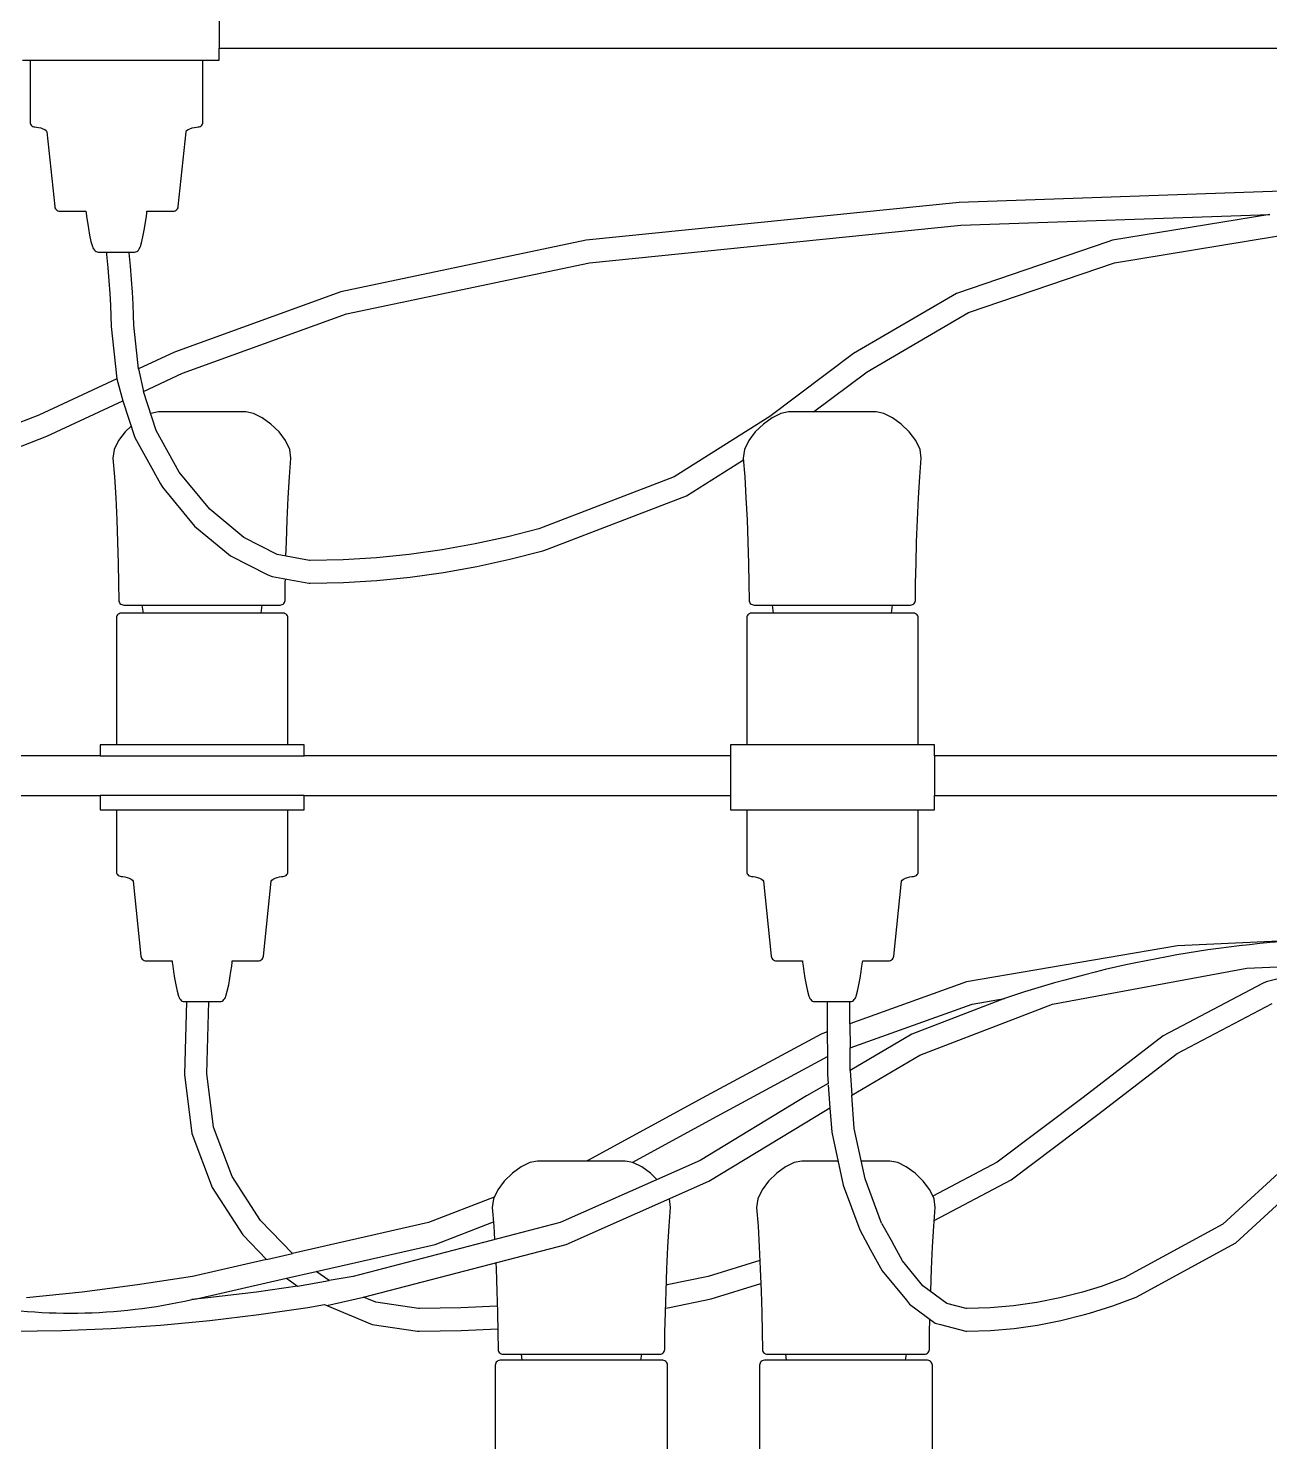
# Model space of a CAD drawing. Header units: millimetres. Extents: x 112 to 8820, y -2365 to 5002.
# Drawn here: x 3118.3 to 3309.4, y -900.7 to -683.1 of the extents above; entities that cross this region are included whole.
import ezdxf

# ---------------------------------------------------------------- set-up
doc = ezdxf.new("R2010")
doc.units = ezdxf.units.MM

# ---------------------------------------------------------------- blocks, each defined once
blk = doc.blocks.new('2097-50_EL_lateral')
for p, q in [((-26.946, -105.376), (-26.946, -105.985)), ((-29.975, -106.172), (-29.809, -106.172)), ((-29.86, -106.172), (-29.86, -107.125)), ((-29.809, -106.172), (-29.589, -106.172)), ((-29.589, -106.172), (-29.321, -106.172)), ((-29.321, -106.172), (-29.02, -106.172)), ((-29.02, -106.172), (-28.697, -106.172)), ((-28.697, -106.172), (-28.367, -106.172)), ((-28.367, -106.172), (-28.044, -106.172)), ((-28.044, -106.172), (-27.742, -106.172)), ((-27.742, -106.172), (-27.475, -106.172)), ((-27.475, -106.172), (-27.254, -106.172)), ((-27.254, -106.172), (-27.089, -106.172)), ((-27.198, -107.125), (-27.198, -106.172)), ((-27.089, -106.172), (-26.987, -106.172)), ((-26.987, -106.172), (-26.953, -106.172)), ((-26.953, -106.172), (-26.946, -106.172)), ((-26.946, -106.172), (-26.946, -105.985)), ((-26.946, -105.985), (-1.667, -105.985)), ((-29.86, -107.125), (-29.858, -107.142)), ((-29.858, -107.142), (-29.852, -107.157)), ((-29.852, -107.157), (-29.843, -107.171)), ((-29.843, -107.171), (-29.832, -107.182)), ((-29.832, -107.182), (-29.818, -107.191)), ((-29.818, -107.191), (-29.803, -107.197)), ((-29.803, -107.197), (-29.786, -107.199)), ((-29.786, -107.199), (-29.761, -107.201)), ((-29.761, -107.201), (-29.73, -107.206)), ((-29.73, -107.206), (-29.695, -107.214)), ((-29.695, -107.214), (-29.661, -107.226)), ((-29.661, -107.226), (-29.63, -107.239)), ((-29.63, -107.239), (-29.609, -107.255)), ((-29.609, -107.255), (-29.599, -107.272)), ((-29.599, -107.272), (-29.48, -108.425)), ((-27.578, -108.425), (-27.458, -107.272)), ((-27.458, -107.272), (-27.449, -107.255)), ((-27.449, -107.255), (-27.427, -107.239)), ((-27.427, -107.239), (-27.397, -107.226)), ((-27.397, -107.226), (-27.362, -107.214)), ((-27.362, -107.214), (-27.327, -107.206)), ((-27.327, -107.206), (-27.296, -107.201)), ((-27.296, -107.201), (-27.272, -107.199)), ((-27.272, -107.199), (-27.255, -107.197)), ((-27.255, -107.197), (-27.239, -107.191)), ((-27.239, -107.191), (-27.225, -107.182)), ((-27.225, -107.182), (-27.214, -107.171)), ((-27.214, -107.171), (-27.205, -107.157)), ((-27.205, -107.157), (-27.2, -107.142)), ((-27.2, -107.142), (-27.198, -107.125)), ((-7.085, -108.067), (-15.552, -108.36)), ((-15.552, -108.36), (-21.295, -108.943)), ((-29.48, -108.425), (-29.476, -108.442)), ((-29.476, -108.442), (-29.469, -108.458)), ((-29.469, -108.458), (-29.459, -108.471)), ((-29.459, -108.471), (-29.446, -108.482)), ((-29.446, -108.482), (-29.432, -108.491)), ((-29.432, -108.491), (-29.416, -108.496)), ((-29.416, -108.496), (-29.398, -108.498)), ((-29.398, -108.498), (-29.379, -108.498)), ((-29.379, -108.498), (-29.323, -108.498)), ((-29.323, -108.498), (-29.233, -108.498)), ((-29.233, -108.498), (-29.111, -108.498)), ((-29.111, -108.498), (-28.999, -108.498)), ((-28.999, -108.498), (-28.996, -108.52)), ((-28.996, -108.52), (-28.988, -108.579)), ((-28.988, -108.579), (-28.976, -108.664)), ((-28.081, -108.664), (-28.069, -108.579)), ((-28.069, -108.579), (-28.061, -108.52)), ((-28.061, -108.52), (-28.059, -108.498)), ((-28.059, -108.498), (-27.952, -108.498)), ((-27.952, -108.498), (-27.831, -108.498)), ((-27.831, -108.498), (-27.741, -108.498)), ((-27.741, -108.498), (-27.685, -108.498)), ((-27.685, -108.498), (-27.666, -108.498)), ((-27.666, -108.498), (-27.659, -108.498)), ((-27.659, -108.498), (-27.642, -108.496)), ((-27.642, -108.496), (-27.625, -108.491)), ((-27.625, -108.491), (-27.611, -108.482)), ((-27.611, -108.482), (-27.598, -108.471)), ((-27.598, -108.471), (-27.588, -108.458)), ((-27.588, -108.458), (-27.581, -108.442)), ((-27.581, -108.442), (-27.578, -108.425)), ((-15.53, -108.709), (-10.772, -108.545)), ((-10.772, -108.545), (-13.195, -108.943)), ((-28.976, -108.664), (-28.96, -108.764)), ((-28.96, -108.764), (-28.942, -108.867)), ((-28.116, -108.867), (-28.097, -108.764)), ((-28.097, -108.764), (-28.081, -108.664)), ((-21.246, -109.29), (-15.53, -108.709)), ((-13.163, -109.29), (-9.632, -108.709)), ((-28.942, -108.867), (-28.921, -108.963)), ((-28.921, -108.963), (-28.899, -109.041)), ((-28.159, -109.041), (-28.136, -108.963)), ((-28.136, -108.963), (-28.116, -108.867)), ((-21.295, -108.943), (-25.072, -109.739)), ((-13.264, -108.967), (-15.596, -109.762)), ((-13.195, -108.943), (-13.264, -108.967)), ((-13.195, -108.943), (-13.195, -108.943)), ((-28.899, -109.041), (-28.891, -109.06)), ((-28.891, -109.06), (-28.881, -109.078)), ((-28.881, -109.078), (-28.869, -109.094)), ((-28.869, -109.094), (-28.856, -109.107)), ((-28.856, -109.107), (-28.841, -109.117)), ((-28.841, -109.117), (-28.825, -109.124)), ((-28.825, -109.124), (-28.808, -109.126)), ((-28.808, -109.126), (-28.802, -109.126)), ((-28.802, -109.126), (-28.784, -109.126)), ((-28.784, -109.126), (-28.756, -109.126)), ((-28.756, -109.126), (-28.717, -109.126)), ((-28.717, -109.126), (-28.67, -109.126)), ((-28.684, -109.126), (-28.681, -109.163)), ((-28.681, -109.163), (-28.663, -109.369)), ((-28.67, -109.126), (-28.617, -109.126)), ((-28.617, -109.126), (-28.561, -109.126)), ((-28.561, -109.126), (-28.503, -109.126)), ((-28.503, -109.126), (-28.447, -109.126)), ((-28.447, -109.126), (-28.398, -109.126)), ((-28.398, -109.126), (-28.308, -109.126)), ((-28.333, -109.137), (-28.334, -109.126)), ((-28.315, -109.344), (-28.333, -109.137)), ((-28.308, -109.126), (-28.279, -109.126)), ((-28.279, -109.126), (-28.262, -109.126)), ((-28.262, -109.126), (-28.256, -109.126)), ((-28.256, -109.126), (-28.255, -109.126)), ((-28.255, -109.126), (-28.249, -109.126)), ((-28.249, -109.126), (-28.232, -109.124)), ((-28.232, -109.124), (-28.216, -109.117)), ((-28.216, -109.117), (-28.201, -109.107)), ((-28.201, -109.107), (-28.188, -109.094)), ((-28.188, -109.094), (-28.177, -109.078)), ((-28.177, -109.078), (-28.167, -109.06)), ((-28.167, -109.06), (-28.159, -109.041)), ((-28.663, -109.369), (-28.646, -109.57)), ((-28.299, -109.547), (-28.315, -109.344)), ((-24.985, -110.078), (-21.246, -109.29)), ((-15.408, -110.055), (-13.163, -109.29)), ((-28.646, -109.57), (-28.632, -109.762)), ((-28.284, -109.742), (-28.299, -109.547)), ((-28.632, -109.762), (-28.621, -109.944)), ((-28.273, -109.928), (-28.284, -109.742)), ((-25.072, -109.739), (-27.634, -110.665)), ((-15.596, -109.762), (-17.178, -110.687)), ((-28.621, -109.944), (-28.614, -110.111)), ((-28.614, -110.111), (-28.611, -110.272)), ((-28.266, -110.102), (-28.273, -109.928)), ((-28.263, -110.253), (-28.266, -110.102)), ((-27.513, -110.992), (-24.985, -110.078)), ((-16.972, -110.97), (-15.408, -110.055)), ((-28.611, -110.272), (-28.523, -111.077)), ((-28.19, -110.923), (-28.263, -110.253)), ((-27.634, -110.665), (-28.19, -110.923)), ((-17.178, -110.687), (-18.471, -111.655)), ((-28.19, -110.923), (-28.115, -111.27)), ((-17.794, -111.586), (-16.972, -110.97)), ((-28.523, -111.077), (-29.726, -111.634)), ((-28.523, -111.077), (-28.43, -111.416)), ((-28.115, -111.27), (-27.513, -110.992)), ((-29.601, -111.958), (-28.43, -111.416)), ((-28.43, -111.416), (-28.247, -111.978)), ((-27.918, -111.874), (-28.115, -111.27)), ((-29.726, -111.634), (-32.105, -112.562)), ((-28.002, -111.61), (-28.004, -111.611)), ((-27.884, -111.586), (-28.002, -111.61)), ((-27.863, -111.586), (-27.884, -111.586)), ((-27.8, -111.586), (-27.863, -111.586)), ((-27.701, -111.586), (-27.8, -111.586)), ((-27.57, -111.586), (-27.701, -111.586)), ((-27.416, -111.586), (-27.57, -111.586)), ((-27.25, -111.586), (-27.416, -111.586)), ((-27.08, -111.586), (-27.25, -111.586)), ((-26.919, -111.586), (-27.08, -111.586)), ((-26.776, -111.586), (-26.919, -111.586)), ((-26.66, -111.586), (-26.776, -111.586)), ((-26.578, -111.586), (-26.66, -111.586)), ((-26.536, -111.586), (-26.578, -111.586)), ((-26.418, -111.61), (-26.536, -111.586)), ((-26.286, -111.676), (-26.418, -111.61)), ((-18.297, -111.61), (-18.431, -111.676)), ((-18.179, -111.586), (-18.297, -111.61)), ((-18.157, -111.586), (-18.179, -111.586)), ((-18.095, -111.586), (-18.157, -111.586)), ((-17.995, -111.586), (-18.095, -111.586)), ((-17.865, -111.586), (-17.995, -111.586)), ((-17.711, -111.586), (-17.865, -111.586)), ((-17.545, -111.586), (-17.711, -111.586)), ((-17.375, -111.586), (-17.545, -111.586)), ((-17.214, -111.586), (-17.375, -111.586)), ((-17.071, -111.586), (-17.214, -111.586)), ((-16.955, -111.586), (-17.071, -111.586)), ((-16.873, -111.586), (-16.955, -111.586)), ((-16.831, -111.586), (-16.873, -111.586)), ((-16.713, -111.61), (-16.831, -111.586)), ((-16.581, -111.676), (-16.713, -111.61)), ((-28.304, -111.804), (-28.397, -111.894)), ((-26.151, -111.774), (-26.286, -111.676)), ((-26.026, -111.894), (-26.151, -111.774)), ((-18.471, -111.655), (-19.942, -112.585)), ((-18.567, -111.774), (-18.692, -111.894)), ((-18.431, -111.676), (-18.567, -111.774)), ((-16.446, -111.774), (-16.581, -111.676)), ((-16.321, -111.894), (-16.446, -111.774)), ((-32.01, -112.899), (-29.601, -111.958)), ((-28.5, -112.029), (-28.566, -112.167)), ((-28.397, -111.894), (-28.5, -112.029)), ((-28.247, -111.978), (-27.849, -112.695)), ((-27.563, -112.515), (-27.918, -111.874)), ((-25.925, -112.029), (-26.026, -111.894)), ((-25.86, -112.167), (-25.925, -112.029)), ((-18.794, -112.029), (-18.86, -112.167)), ((-18.692, -111.894), (-18.794, -112.029)), ((-16.22, -112.029), (-16.321, -111.894)), ((-16.154, -112.167), (-16.22, -112.029)), ((-28.566, -112.167), (-28.583, -112.3)), ((-25.842, -112.3), (-25.86, -112.167)), ((-18.86, -112.167), (-18.878, -112.3)), ((-16.137, -112.3), (-16.154, -112.167)), ((-28.583, -112.3), (-28.56, -112.588)), ((-25.865, -112.588), (-25.842, -112.3)), ((-19.75, -112.876), (-18.876, -112.324)), ((-18.878, -112.3), (-18.855, -112.588)), ((-16.16, -112.588), (-16.137, -112.3)), ((-28.56, -112.588), (-28.541, -112.909)), ((-27.849, -112.695), (-27.822, -112.744)), ((-27.093, -113.085), (-27.563, -112.515)), ((-25.884, -112.909), (-25.865, -112.588)), ((-19.942, -112.585), (-22.026, -113.385)), ((-18.855, -112.588), (-18.836, -112.909)), ((-16.179, -112.909), (-16.16, -112.588)), ((-28.541, -112.909), (-28.525, -113.248)), ((-27.822, -112.744), (-27.327, -113.346)), ((-25.9, -113.248), (-25.884, -112.909)), ((-21.894, -113.7), (-19.75, -112.876)), ((-18.836, -112.909), (-18.82, -113.248)), ((-16.195, -113.248), (-16.179, -112.909)), ((-26.567, -113.521), (-27.093, -113.085)), ((-28.525, -113.248), (-28.512, -113.589)), ((-27.327, -113.346), (-26.773, -113.804)), ((-25.913, -113.589), (-25.9, -113.248)), ((-18.82, -113.248), (-18.807, -113.589)), ((-16.208, -113.589), (-16.195, -113.248)), ((-28.512, -113.589), (-28.502, -113.919)), ((-26.053, -113.782), (-26.567, -113.521)), ((-25.919, -113.806), (-25.913, -113.589)), ((-22.502, -113.509), (-23.006, -113.62)), ((-22.026, -113.385), (-22.502, -113.509)), ((-18.807, -113.589), (-18.797, -113.919)), ((-16.217, -113.919), (-16.208, -113.589)), ((-26.773, -113.804), (-26.198, -114.097)), ((-25.558, -113.873), (-26.053, -113.782)), ((-24.02, -113.782), (-24.527, -113.832)), ((-23.512, -113.711), (-24.02, -113.782)), ((-23.006, -113.62), (-23.512, -113.711)), ((-22.473, -113.856), (-21.963, -113.723)), ((-21.963, -113.723), (-21.894, -113.7)), ((-28.502, -113.919), (-28.496, -114.224)), ((-25.546, -113.873), (-25.558, -113.873)), ((-25.036, -113.863), (-25.546, -113.873)), ((-24.527, -113.832), (-25.036, -113.863)), ((-23.493, -114.06), (-22.982, -113.968)), ((-22.982, -113.968), (-22.473, -113.856)), ((-18.797, -113.919), (-18.791, -114.224)), ((-16.224, -114.224), (-16.217, -113.919)), ((-28.496, -114.224), (-28.492, -114.488)), ((-26.198, -114.097), (-26.13, -114.12)), ((-26.13, -114.12), (-25.569, -114.223)), ((-25.932, -114.488), (-25.929, -114.224)), ((-25.929, -114.224), (-25.927, -114.157)), ((-25.569, -114.223), (-25.569, -114.223)), ((-25.569, -114.223), (-25.545, -114.223)), ((-25.545, -114.223), (-25.031, -114.213)), ((-25.031, -114.213), (-24.518, -114.182)), ((-24.518, -114.182), (-24.005, -114.131)), ((-24.005, -114.131), (-23.493, -114.06)), ((-18.791, -114.224), (-18.787, -114.488)), ((-16.227, -114.488), (-16.224, -114.224)), ((-28.492, -114.488), (-28.49, -114.505)), ((-28.49, -114.505), (-28.484, -114.52)), ((-28.484, -114.52), (-28.475, -114.534)), ((-28.475, -114.534), (-28.463, -114.545)), ((-28.463, -114.545), (-28.448, -114.554)), ((-28.448, -114.554), (-28.432, -114.559)), ((-28.432, -114.559), (-28.415, -114.56)), ((-28.415, -114.56), (-28.377, -114.56)), ((-28.377, -114.56), (-28.265, -114.56)), ((-28.265, -114.56), (-28.137, -114.56)), ((-28.137, -114.56), (-28.12, -114.685)), ((-28.137, -114.56), (-26.285, -114.56)), ((-26.302, -114.685), (-26.285, -114.56)), ((-26.285, -114.56), (-26.231, -114.56)), ((-26.231, -114.56), (-26.085, -114.56)), ((-26.085, -114.56), (-26.01, -114.56)), ((-26.01, -114.56), (-25.992, -114.559)), ((-25.992, -114.559), (-25.976, -114.554)), ((-25.976, -114.554), (-25.962, -114.545)), ((-25.962, -114.545), (-25.95, -114.534)), ((-25.95, -114.534), (-25.94, -114.52)), ((-25.94, -114.52), (-25.934, -114.505)), ((-25.934, -114.505), (-25.932, -114.488)), ((-18.787, -114.488), (-18.785, -114.505)), ((-18.785, -114.505), (-18.779, -114.52)), ((-18.779, -114.52), (-18.77, -114.534)), ((-18.77, -114.534), (-18.758, -114.545)), ((-18.758, -114.545), (-18.743, -114.554)), ((-18.743, -114.554), (-18.727, -114.559)), ((-18.727, -114.559), (-18.709, -114.56)), ((-18.709, -114.56), (-18.671, -114.56)), ((-18.671, -114.56), (-18.56, -114.56)), ((-18.56, -114.56), (-18.432, -114.56)), ((-18.432, -114.56), (-18.415, -114.685)), ((-18.432, -114.56), (-16.579, -114.56)), ((-16.596, -114.685), (-16.579, -114.56)), ((-16.579, -114.56), (-16.525, -114.56)), ((-16.525, -114.56), (-16.38, -114.56)), ((-16.38, -114.56), (-16.304, -114.56)), ((-16.304, -114.56), (-16.287, -114.559)), ((-16.287, -114.559), (-16.271, -114.554)), ((-16.271, -114.554), (-16.256, -114.545)), ((-16.256, -114.545), (-16.244, -114.534)), ((-16.244, -114.534), (-16.235, -114.52)), ((-16.235, -114.52), (-16.229, -114.505)), ((-16.229, -114.505), (-16.227, -114.488)), ((-28.527, -114.742), (-28.529, -114.759)), ((-28.529, -114.759), (-28.529, -116.712)), ((-28.522, -114.727), (-28.527, -114.742)), ((-28.513, -114.713), (-28.522, -114.727)), ((-28.502, -114.701), (-28.513, -114.713)), ((-28.488, -114.693), (-28.502, -114.701)), ((-28.473, -114.687), (-28.488, -114.693)), ((-28.456, -114.685), (-28.473, -114.687)), ((-28.401, -114.685), (-28.456, -114.685)), ((-28.295, -114.685), (-28.401, -114.685)), ((-28.141, -114.685), (-28.295, -114.685)), ((-27.946, -114.685), (-28.141, -114.685)), ((-27.719, -114.685), (-27.946, -114.685)), ((-27.47, -114.685), (-27.719, -114.685)), ((-27.209, -114.685), (-27.47, -114.685)), ((-26.948, -114.685), (-27.209, -114.685)), ((-26.699, -114.685), (-26.948, -114.685)), ((-26.472, -114.685), (-26.699, -114.685)), ((-26.277, -114.685), (-26.472, -114.685)), ((-26.123, -114.685), (-26.277, -114.685)), ((-26.017, -114.685), (-26.123, -114.685)), ((-25.962, -114.685), (-26.017, -114.685)), ((-25.945, -114.687), (-25.962, -114.685)), ((-25.93, -114.693), (-25.945, -114.687)), ((-25.916, -114.701), (-25.93, -114.693)), ((-25.905, -114.713), (-25.916, -114.701)), ((-25.896, -114.727), (-25.905, -114.713)), ((-25.89, -114.742), (-25.896, -114.727)), ((-25.889, -114.759), (-25.89, -114.742)), ((-25.889, -116.712), (-25.889, -114.759)), ((-18.822, -114.742), (-18.824, -114.759)), ((-18.824, -114.759), (-18.824, -116.712)), ((-18.817, -114.727), (-18.822, -114.742)), ((-18.808, -114.713), (-18.817, -114.727)), ((-18.797, -114.701), (-18.808, -114.713)), ((-18.783, -114.693), (-18.797, -114.701)), ((-18.767, -114.687), (-18.783, -114.693)), ((-18.75, -114.685), (-18.767, -114.687)), ((-18.696, -114.685), (-18.75, -114.685)), ((-18.646, -114.685), (-18.696, -114.685)), ((-18.596, -114.685), (-18.646, -114.685)), ((-18.498, -114.685), (-18.596, -114.685)), ((-18.357, -114.685), (-18.498, -114.685)), ((-18.179, -114.685), (-18.357, -114.685)), ((-17.971, -114.685), (-18.179, -114.685)), ((-17.742, -114.685), (-17.971, -114.685)), ((-17.504, -114.685), (-17.742, -114.685)), ((-17.265, -114.685), (-17.504, -114.685)), ((-17.037, -114.685), (-17.265, -114.685)), ((-16.829, -114.685), (-17.037, -114.685)), ((-16.65, -114.685), (-16.829, -114.685)), ((-16.509, -114.685), (-16.65, -114.685)), ((-16.411, -114.685), (-16.509, -114.685)), ((-16.361, -114.685), (-16.411, -114.685)), ((-16.311, -114.685), (-16.361, -114.685)), ((-16.257, -114.685), (-16.311, -114.685)), ((-16.24, -114.687), (-16.257, -114.685)), ((-16.225, -114.693), (-16.24, -114.687)), ((-16.211, -114.701), (-16.225, -114.693)), ((-16.199, -114.713), (-16.211, -114.701)), ((-16.191, -114.727), (-16.199, -114.713)), ((-16.185, -114.742), (-16.191, -114.727)), ((-16.183, -114.759), (-16.185, -114.742)), ((-16.183, -116.712), (-16.183, -114.759)), ((-28.711, -116.712), (-28.779, -116.712)), ((-28.779, -116.712), (-28.779, -116.882)), ((-28.576, -116.712), (-28.711, -116.712)), ((-28.382, -116.712), (-28.576, -116.712)), ((-28.137, -116.712), (-28.382, -116.712)), ((-27.851, -116.712), (-28.137, -116.712)), ((-27.537, -116.712), (-27.851, -116.712)), ((-27.209, -116.712), (-27.537, -116.712)), ((-26.881, -116.712), (-27.209, -116.712)), ((-26.567, -116.712), (-26.881, -116.712)), ((-26.281, -116.712), (-26.567, -116.712)), ((-26.035, -116.712), (-26.281, -116.712)), ((-25.841, -116.712), (-26.035, -116.712)), ((-25.707, -116.712), (-25.841, -116.712)), ((-25.639, -116.712), (-25.707, -116.712)), ((-25.639, -116.882), (-25.639, -116.712)), ((-19.005, -116.712), (-19.074, -116.712)), ((-19.074, -116.712), (-19.074, -116.882)), ((-18.871, -116.712), (-19.005, -116.712)), ((-18.677, -116.712), (-18.871, -116.712)), ((-18.432, -116.712), (-18.677, -116.712)), ((-18.146, -116.712), (-18.432, -116.712)), ((-17.832, -116.712), (-18.146, -116.712)), ((-17.504, -116.712), (-17.832, -116.712)), ((-17.175, -116.712), (-17.504, -116.712)), ((-16.861, -116.712), (-17.175, -116.712)), ((-16.576, -116.712), (-16.861, -116.712)), ((-16.33, -116.712), (-16.576, -116.712)), ((-16.136, -116.712), (-16.33, -116.712)), ((-16.002, -116.712), (-16.136, -116.712)), ((-15.933, -116.712), (-16.002, -116.712)), ((-15.933, -116.882), (-15.933, -116.712)), ((-28.779, -116.882), (-32.698, -116.882)), ((-28.779, -116.882), (-25.639, -116.882)), ((-19.074, -116.882), (-25.639, -116.882)), ((-19.074, -116.882), (-19.074, -117.491)), ((-7.673, -116.882), (-15.933, -116.882)), ((-15.933, -116.882), (-15.933, -117.491)), ((-32.698, -117.491), (-28.779, -117.491)), ((-28.779, -117.491), (-28.779, -117.712)), ((-25.639, -117.491), (-28.779, -117.491)), ((-25.639, -117.712), (-25.639, -117.491)), ((-25.639, -117.491), (-19.074, -117.491)), ((-19.074, -117.491), (-19.074, -117.712)), ((-15.933, -117.712), (-15.933, -117.491)), ((-15.933, -117.491), (-7.673, -117.491)), ((-28.779, -117.712), (-28.711, -117.712)), ((-28.711, -117.712), (-28.472, -117.712)), ((-28.529, -117.712), (-28.529, -118.664)), ((-28.472, -117.712), (-28.359, -117.712)), ((-28.359, -117.712), (-28.137, -117.712)), ((-28.137, -117.712), (-27.851, -117.712)), ((-27.851, -117.712), (-27.537, -117.712)), ((-27.537, -117.712), (-27.209, -117.712)), ((-27.209, -117.712), (-26.881, -117.712)), ((-26.881, -117.712), (-26.567, -117.712)), ((-26.567, -117.712), (-26.281, -117.712)), ((-26.281, -117.712), (-26.035, -117.712)), ((-26.035, -117.712), (-25.841, -117.712)), ((-25.889, -118.664), (-25.889, -117.712)), ((-25.841, -117.712), (-25.707, -117.712)), ((-25.707, -117.712), (-25.639, -117.712)), ((-19.074, -117.712), (-19.005, -117.712)), ((-19.005, -117.712), (-18.871, -117.712)), ((-18.871, -117.712), (-18.677, -117.712)), ((-18.824, -117.712), (-18.824, -118.664)), ((-18.677, -117.712), (-18.432, -117.712)), ((-18.432, -117.712), (-18.146, -117.712)), ((-18.146, -117.712), (-17.832, -117.712)), ((-17.832, -117.712), (-17.504, -117.712)), ((-17.504, -117.712), (-17.175, -117.712)), ((-17.175, -117.712), (-16.861, -117.712)), ((-16.861, -117.712), (-16.576, -117.712)), ((-16.576, -117.712), (-16.354, -117.712)), ((-16.354, -117.712), (-16.136, -117.712)), ((-16.183, -118.664), (-16.183, -117.712)), ((-16.136, -117.712), (-16.002, -117.712)), ((-16.002, -117.712), (-15.933, -117.712)), ((-28.529, -118.664), (-28.527, -118.681)), ((-28.527, -118.681), (-28.522, -118.697)), ((-28.522, -118.697), (-28.513, -118.711)), ((-28.513, -118.711), (-28.502, -118.722)), ((-28.502, -118.722), (-28.488, -118.731)), ((-28.488, -118.731), (-28.473, -118.736)), ((-28.473, -118.736), (-28.456, -118.738)), ((-28.456, -118.738), (-28.431, -118.74)), ((-28.431, -118.74), (-28.4, -118.746)), ((-28.4, -118.746), (-28.366, -118.754)), ((-28.366, -118.754), (-28.331, -118.765)), ((-28.331, -118.765), (-28.301, -118.779)), ((-28.301, -118.779), (-28.28, -118.795)), ((-28.28, -118.795), (-28.27, -118.812)), ((-28.27, -118.812), (-28.152, -119.964)), ((-26.266, -119.964), (-26.148, -118.812)), ((-26.148, -118.812), (-26.138, -118.795)), ((-26.138, -118.795), (-26.117, -118.779)), ((-26.117, -118.779), (-26.087, -118.765)), ((-26.087, -118.765), (-26.052, -118.754)), ((-26.052, -118.754), (-26.018, -118.746)), ((-26.018, -118.746), (-25.987, -118.74)), ((-25.987, -118.74), (-25.962, -118.738)), ((-25.962, -118.738), (-25.945, -118.736)), ((-25.945, -118.736), (-25.93, -118.731)), ((-25.93, -118.731), (-25.916, -118.722)), ((-25.916, -118.722), (-25.905, -118.711)), ((-25.905, -118.711), (-25.896, -118.697)), ((-25.896, -118.697), (-25.89, -118.681)), ((-25.89, -118.681), (-25.889, -118.664)), ((-18.824, -118.664), (-18.822, -118.681)), ((-18.822, -118.681), (-18.817, -118.697)), ((-18.817, -118.697), (-18.808, -118.711)), ((-18.808, -118.711), (-18.797, -118.722)), ((-18.797, -118.722), (-18.783, -118.731)), ((-18.783, -118.731), (-18.767, -118.736)), ((-18.767, -118.736), (-18.75, -118.738)), ((-18.75, -118.738), (-18.726, -118.74)), ((-18.726, -118.74), (-18.695, -118.746)), ((-18.695, -118.746), (-18.66, -118.754)), ((-18.66, -118.754), (-18.626, -118.765)), ((-18.626, -118.765), (-18.596, -118.779)), ((-18.596, -118.779), (-18.574, -118.795)), ((-18.574, -118.795), (-18.565, -118.812)), ((-18.565, -118.812), (-18.446, -119.964)), ((-16.561, -119.964), (-16.442, -118.812)), ((-16.442, -118.812), (-16.433, -118.795)), ((-16.433, -118.795), (-16.411, -118.779)), ((-16.411, -118.779), (-16.381, -118.765)), ((-16.381, -118.765), (-16.347, -118.754)), ((-16.347, -118.754), (-16.312, -118.746)), ((-16.312, -118.746), (-16.282, -118.74)), ((-16.282, -118.74), (-16.257, -118.738)), ((-16.257, -118.738), (-16.24, -118.736)), ((-16.24, -118.736), (-16.225, -118.731)), ((-16.225, -118.731), (-16.211, -118.722)), ((-16.211, -118.722), (-16.199, -118.711)), ((-16.199, -118.711), (-16.191, -118.697)), ((-16.191, -118.697), (-16.185, -118.681)), ((-16.185, -118.681), (-16.183, -118.664)), ((-7.399, -119.585), (-12.193, -119.805)), ((-12.193, -119.805), (-15.441, -120.363)), ((-28.152, -119.964), (-28.148, -119.982)), ((-28.148, -119.982), (-28.141, -119.997)), ((-28.141, -119.997), (-28.131, -120.011)), ((-28.131, -120.011), (-28.118, -120.022)), ((-28.118, -120.022), (-28.104, -120.031)), ((-28.104, -120.031), (-28.088, -120.036)), ((-28.088, -120.036), (-28.07, -120.038)), ((-28.07, -120.038), (-28.033, -120.038)), ((-28.033, -120.038), (-27.959, -120.038)), ((-27.959, -120.038), (-27.853, -120.038)), ((-27.853, -120.038), (-27.718, -120.038)), ((-27.718, -120.038), (-27.673, -120.038)), ((-27.673, -120.038), (-27.67, -120.06)), ((-27.67, -120.06), (-27.662, -120.119)), ((-27.662, -120.119), (-27.65, -120.204)), ((-26.767, -120.204), (-26.755, -120.119)), ((-26.755, -120.119), (-26.748, -120.06)), ((-26.748, -120.06), (-26.745, -120.038)), ((-26.745, -120.038), (-26.7, -120.038)), ((-26.7, -120.038), (-26.565, -120.038)), ((-26.565, -120.038), (-26.459, -120.038)), ((-26.459, -120.038), (-26.385, -120.038)), ((-26.385, -120.038), (-26.348, -120.038)), ((-26.348, -120.038), (-26.33, -120.036)), ((-26.33, -120.036), (-26.314, -120.031)), ((-26.314, -120.031), (-26.299, -120.022)), ((-26.299, -120.022), (-26.287, -120.011)), ((-26.287, -120.011), (-26.277, -119.997)), ((-26.277, -119.997), (-26.27, -119.982)), ((-26.27, -119.982), (-26.266, -119.964)), ((-18.446, -119.964), (-18.443, -119.982)), ((-18.443, -119.982), (-18.436, -119.997)), ((-18.436, -119.997), (-18.426, -120.011)), ((-18.426, -120.011), (-18.413, -120.022)), ((-18.413, -120.022), (-18.399, -120.031)), ((-18.399, -120.031), (-18.382, -120.036)), ((-18.382, -120.036), (-18.365, -120.038)), ((-18.365, -120.038), (-18.327, -120.038)), ((-18.327, -120.038), (-18.254, -120.038)), ((-18.254, -120.038), (-18.147, -120.038)), ((-18.147, -120.038), (-18.013, -120.038)), ((-18.013, -120.038), (-17.968, -120.038)), ((-17.968, -120.038), (-17.965, -120.06)), ((-17.965, -120.06), (-17.957, -120.119)), ((-17.957, -120.119), (-17.945, -120.204)), ((-17.062, -120.204), (-17.05, -120.119)), ((-17.05, -120.119), (-17.042, -120.06)), ((-17.042, -120.06), (-17.039, -120.038)), ((-17.039, -120.038), (-16.995, -120.038)), ((-16.995, -120.038), (-16.86, -120.038)), ((-16.86, -120.038), (-16.642, -120.038)), ((-16.642, -120.038), (-16.625, -120.036)), ((-16.625, -120.036), (-16.609, -120.031)), ((-16.609, -120.031), (-16.594, -120.022)), ((-16.594, -120.022), (-16.582, -120.011)), ((-16.582, -120.011), (-16.572, -119.997)), ((-16.572, -119.997), (-16.565, -119.982)), ((-16.565, -119.982), (-16.561, -119.964)), ((-11.123, -120.153), (-9.72, -120.084)), ((-9.72, -120.084), (-10.824, -120.363)), ((-27.65, -120.204), (-27.635, -120.303)), ((-27.635, -120.303), (-27.616, -120.407)), ((-26.801, -120.407), (-26.783, -120.303)), ((-26.783, -120.303), (-26.767, -120.204)), ((-17.945, -120.204), (-17.93, -120.303)), ((-17.93, -120.303), (-17.911, -120.407)), ((-17.096, -120.407), (-17.078, -120.303)), ((-17.078, -120.303), (-17.062, -120.204)), ((-14.117, -120.703), (-11.123, -120.153)), ((-27.616, -120.407), (-27.596, -120.503)), ((-27.596, -120.503), (-27.574, -120.581)), ((-26.844, -120.581), (-26.822, -120.503)), ((-26.822, -120.503), (-26.801, -120.407)), ((-17.911, -120.407), (-17.891, -120.503)), ((-17.891, -120.503), (-17.868, -120.581)), ((-15.441, -120.363), (-17.236, -121.008)), ((-17.139, -120.581), (-17.117, -120.503)), ((-17.117, -120.503), (-17.096, -120.407)), ((-10.884, -120.388), (-12.414, -121.191)), ((-10.824, -120.363), (-10.884, -120.388)), ((-27.574, -120.581), (-27.566, -120.6)), ((-27.566, -120.6), (-27.556, -120.618)), ((-27.556, -120.618), (-27.544, -120.634)), ((-27.544, -120.634), (-27.531, -120.647)), ((-27.531, -120.647), (-27.516, -120.657)), ((-27.516, -120.657), (-27.501, -120.663)), ((-27.501, -120.663), (-27.484, -120.665)), ((-27.484, -120.665), (-27.472, -120.665)), ((-27.448, -120.665), (-27.482, -121.79)), ((-27.472, -120.665), (-27.448, -120.665)), ((-27.448, -120.665), (-27.414, -120.665)), ((-27.414, -120.665), (-27.371, -120.665)), ((-27.371, -120.665), (-27.321, -120.665)), ((-27.321, -120.665), (-27.266, -120.665)), ((-27.266, -120.665), (-27.209, -120.665)), ((-27.209, -120.665), (-27.151, -120.665)), ((-27.151, -120.665), (-27.097, -120.665)), ((-27.14, -121.77), (-27.106, -120.665)), ((-27.097, -120.665), (-27.046, -120.665)), ((-27.046, -120.665), (-27.004, -120.665)), ((-27.004, -120.665), (-26.97, -120.665)), ((-26.97, -120.665), (-26.946, -120.665)), ((-26.946, -120.665), (-26.934, -120.665)), ((-26.934, -120.665), (-26.917, -120.663)), ((-26.917, -120.663), (-26.901, -120.657)), ((-26.901, -120.657), (-26.887, -120.647)), ((-26.887, -120.647), (-26.874, -120.634)), ((-26.874, -120.634), (-26.862, -120.618)), ((-26.862, -120.618), (-26.852, -120.6)), ((-26.852, -120.6), (-26.844, -120.581)), ((-17.868, -120.581), (-17.86, -120.6)), ((-17.86, -120.6), (-17.851, -120.618)), ((-17.851, -120.618), (-17.839, -120.634)), ((-17.839, -120.634), (-17.826, -120.647)), ((-17.826, -120.647), (-17.811, -120.657)), ((-17.811, -120.657), (-17.795, -120.663)), ((-17.795, -120.663), (-17.779, -120.665)), ((-17.779, -120.665), (-17.767, -120.665)), ((-17.767, -120.665), (-17.743, -120.665)), ((-17.743, -120.665), (-17.709, -120.665)), ((-17.709, -120.665), (-17.666, -120.665)), ((-17.666, -120.665), (-17.616, -120.665)), ((-17.616, -120.665), (-17.561, -120.665)), ((-17.586, -120.665), (-17.584, -121.133)), ((-17.561, -120.665), (-17.504, -120.665)), ((-17.504, -120.665), (-17.446, -120.665)), ((-17.446, -120.665), (-17.391, -120.665)), ((-17.391, -120.665), (-17.341, -120.665)), ((-17.341, -120.665), (-17.298, -120.665)), ((-17.298, -120.665), (-17.264, -120.665)), ((-17.264, -120.665), (-17.241, -120.665)), ((-17.241, -120.665), (-17.229, -120.665)), ((-17.236, -121.008), (-17.237, -120.665)), ((-17.234, -121.379), (-15.353, -120.703)), ((-17.229, -120.665), (-17.212, -120.663)), ((-17.212, -120.663), (-17.196, -120.657)), ((-17.196, -120.657), (-17.182, -120.647)), ((-17.182, -120.647), (-17.168, -120.634)), ((-17.168, -120.634), (-17.157, -120.618)), ((-17.157, -120.618), (-17.147, -120.6)), ((-17.147, -120.6), (-17.139, -120.581)), ((-14.853, -120.617), (-16.283, -121.168)), ((-16.159, -121.489), (-14.117, -120.703)), ((-15.353, -120.703), (-14.853, -120.617)), ((-12.198, -121.466), (-10.735, -120.697)), ((-17.68, -121.168), (-19.443, -122.118)), ((-17.584, -121.133), (-17.68, -121.168)), ((-17.584, -121.133), (-17.582, -121.512)), ((-17.236, -121.008), (-17.234, -121.379)), ((-16.283, -121.168), (-17.232, -121.725)), ((-12.414, -121.191), (-13.645, -122.14)), ((-17.232, -121.725), (-17.234, -121.379)), ((-19.279, -122.427), (-17.582, -121.512)), ((-17.582, -121.512), (-17.58, -121.788)), ((-17.208, -122.105), (-16.159, -121.489)), ((-13.418, -122.406), (-12.198, -121.466)), ((-27.482, -121.79), (-27.369, -122.696)), ((-27.036, -122.599), (-27.14, -121.77)), ((-17.58, -121.788), (-17.57, -121.924)), ((-17.232, -121.725), (-17.208, -122.105)), ((-17.57, -121.924), (-17.902, -122.118)), ((-17.569, -121.948), (-17.543, -122.302)), ((-19.443, -122.118), (-21.272, -123.114)), ((-17.902, -122.118), (-19.539, -123.114)), ((-17.17, -122.619), (-17.208, -122.105)), ((-17.208, -122.105), (-17.208, -122.105)), ((-13.645, -122.14), (-14.966, -123.135)), ((-20.59, -123.141), (-19.279, -122.427)), ((-19.41, -123.432), (-17.756, -122.427)), ((-17.756, -122.427), (-17.543, -122.302)), ((-17.543, -122.302), (-17.516, -122.676)), ((-14.754, -123.411), (-13.418, -122.406)), ((-27.369, -122.696), (-27.054, -123.529)), ((-26.749, -123.358), (-27.036, -122.599)), ((-17.516, -122.676), (-17.337, -123.494)), ((-17.001, -123.393), (-17.17, -122.619)), ((-22.163, -123.144), (-22.296, -123.209)), ((-22.045, -123.12), (-22.163, -123.144)), ((-22.013, -123.12), (-22.045, -123.12)), ((-21.941, -123.12), (-22.013, -123.12)), ((-21.833, -123.12), (-21.941, -123.12)), ((-21.695, -123.12), (-21.833, -123.12)), ((-19.539, -123.114), (-21.697, -124.068)), ((-21.538, -123.12), (-21.695, -123.12)), ((-21.369, -123.12), (-21.538, -123.12)), ((-21.201, -123.12), (-21.369, -123.12)), ((-21.272, -123.114), (-21.287, -123.12)), ((-21.043, -123.12), (-21.201, -123.12)), ((-20.906, -123.12), (-21.043, -123.12)), ((-20.798, -123.12), (-20.906, -123.12)), ((-20.726, -123.12), (-20.798, -123.12)), ((-20.694, -123.12), (-20.726, -123.12)), ((-20.576, -123.144), (-20.694, -123.12)), ((-20.442, -123.209), (-20.576, -123.144)), ((-18.093, -123.144), (-18.227, -123.209)), ((-17.975, -123.12), (-18.093, -123.144)), ((-17.943, -123.12), (-17.975, -123.12)), ((-17.871, -123.12), (-17.943, -123.12)), ((-17.763, -123.12), (-17.871, -123.12)), ((-17.626, -123.12), (-17.763, -123.12)), ((-17.468, -123.12), (-17.626, -123.12)), ((-17.419, -123.12), (-17.468, -123.12)), ((-16.974, -123.12), (-17.061, -123.12)), ((-16.836, -123.12), (-16.974, -123.12)), ((-16.728, -123.12), (-16.836, -123.12)), ((-16.656, -123.12), (-16.728, -123.12)), ((-16.624, -123.12), (-16.656, -123.12)), ((-16.619, -123.12), (-16.624, -123.12)), ((-16.5, -123.144), (-16.619, -123.12)), ((-16.367, -123.209), (-16.5, -123.144)), ((-14.966, -123.135), (-15.958, -123.659)), ((-10.452, -123.135), (-11.494, -124.091)), ((-26.313, -124.036), (-26.749, -123.358)), ((-22.432, -123.307), (-22.557, -123.428)), ((-22.296, -123.209), (-22.432, -123.307)), ((-20.307, -123.307), (-20.442, -123.209)), ((-20.203, -123.407), (-20.307, -123.307)), ((-18.362, -123.307), (-18.487, -123.428)), ((-18.227, -123.209), (-18.362, -123.307)), ((-16.231, -123.307), (-16.367, -123.209)), ((-16.106, -123.428), (-16.231, -123.307)), ((-27.054, -123.529), (-26.585, -124.258)), ((-22.659, -123.562), (-22.725, -123.701)), ((-22.557, -123.428), (-22.659, -123.562)), ((-21.606, -124.404), (-19.41, -123.432)), ((-18.589, -123.562), (-18.655, -123.701)), ((-18.487, -123.428), (-18.589, -123.562)), ((-17.337, -123.494), (-17.083, -124.179)), ((-16.748, -124.075), (-17.001, -123.393)), ((-16.004, -123.562), (-16.106, -123.428)), ((-15.938, -123.701), (-16.004, -123.562)), ((-15.937, -124.036), (-14.754, -123.411)), ((-11.296, -124.381), (-10.239, -123.411)), ((-22.713, -123.675), (-23.722, -124.068)), ((-22.725, -123.701), (-22.742, -123.834)), ((-20.014, -123.701), (-20.014, -123.699)), ((-19.996, -123.834), (-20.014, -123.701)), ((-18.655, -123.701), (-18.673, -123.834)), ((-15.921, -123.834), (-15.938, -123.701)), ((-25.82, -124.545), (-26.313, -124.036)), ((-22.742, -123.834), (-22.72, -124.122)), ((-20.019, -124.122), (-19.996, -123.834)), ((-18.673, -123.834), (-18.65, -124.122)), ((-15.944, -124.122), (-15.921, -123.834)), ((-26.585, -124.258), (-26.219, -124.636)), ((-23.722, -124.068), (-25.82, -124.545)), ((-21.697, -124.068), (-24.883, -124.896)), ((-23.621, -124.404), (-22.725, -124.055)), ((-22.72, -124.122), (-22.707, -124.33)), ((-20.038, -124.443), (-20.019, -124.122)), ((-18.65, -124.122), (-18.631, -124.443)), ((-17.083, -124.179), (-16.918, -124.487)), ((-16.748, -124.075), (-16.582, -124.376)), ((-15.963, -124.443), (-15.944, -124.122)), ((-11.494, -124.091), (-13.013, -124.92)), ((-25.453, -124.821), (-23.621, -124.404)), ((-24.724, -125.214), (-21.606, -124.404)), ((-20.054, -124.781), (-20.038, -124.443)), ((-18.631, -124.443), (-18.615, -124.781)), ((-16.426, -124.657), (-16.582, -124.376)), ((-15.979, -124.781), (-15.963, -124.443)), ((-12.829, -125.216), (-11.296, -124.381)), ((-26.219, -124.636), (-27.359, -124.896)), ((-26.219, -124.636), (-25.82, -124.545)), ((-22.689, -124.685), (-22.684, -124.781)), ((-18.621, -124.651), (-19.419, -124.896)), ((-16.918, -124.487), (-16.739, -124.809)), ((-16.112, -125.039), (-16.426, -124.657)), ((-27.359, -124.896), (-28.206, -125.026)), ((-25.91, -124.925), (-25.453, -124.821)), ((-25.252, -124.961), (-25.453, -124.821)), ((-24.883, -124.896), (-25.252, -124.961)), ((-22.684, -124.781), (-22.672, -125.123)), ((-20.067, -125.123), (-20.054, -124.781)), ((-19.419, -124.896), (-20.047, -125.026)), ((-18.615, -124.781), (-18.602, -125.123)), ((-16.739, -124.809), (-16.366, -125.263)), ((-15.992, -125.123), (-15.979, -124.781)), ((-28.206, -125.026), (-29.059, -125.137)), ((-27.295, -125.24), (-25.91, -124.925)), ((-25.74, -125.044), (-26.372, -125.137)), ((-25.91, -124.925), (-25.74, -125.044)), ((-25.74, -125.044), (-25.252, -124.961)), ((-22.672, -125.123), (-22.662, -125.453)), ((-20.077, -125.453), (-20.067, -125.123)), ((-20.047, -125.026), (-20.064, -125.029)), ((-19.372, -125.24), (-18.606, -125.005)), ((-18.602, -125.123), (-18.592, -125.453)), ((-15.742, -125.312), (-16.112, -125.039)), ((-15.992, -125.128), (-15.992, -125.123)), ((-13.367, -125.05), (-13.653, -125.139)), ((-13.013, -124.92), (-13.367, -125.05)), ((-29.059, -125.137), (-29.914, -125.228)), ((-27.121, -125.228), (-27.37, -125.252)), ((-27.37, -125.252), (-27.295, -125.24)), ((-26.372, -125.137), (-27.121, -125.228)), ((-25.581, -125.373), (-25.325, -125.328)), ((-25.325, -125.328), (-25.29, -125.343)), ((-25.29, -125.343), (-24.724, -125.214)), ((-25.29, -125.343), (-24.59, -125.637)), ((-24.535, -125.293), (-24.724, -125.214)), ((-23.88, -125.39), (-24.535, -125.293)), ((-20.013, -125.373), (-19.372, -125.24)), ((-16.366, -125.263), (-16.317, -125.322)), ((-16.317, -125.322), (-15.921, -125.615)), ((-15.445, -125.39), (-15.742, -125.312)), ((-14.36, -125.299), (-14.718, -125.35)), ((-14.002, -125.228), (-14.36, -125.299)), ((-13.653, -125.139), (-14.002, -125.228)), ((-13.188, -125.349), (-12.829, -125.216)), ((-27.091, -125.577), (-26.335, -125.485)), ((-26.335, -125.485), (-25.581, -125.373)), ((-23.865, -125.39), (-23.88, -125.39)), ((-23.226, -125.38), (-23.865, -125.39)), ((-22.665, -125.353), (-23.226, -125.38)), ((-22.662, -125.453), (-22.655, -125.757)), ((-20.083, -125.757), (-20.077, -125.453)), ((-20.075, -125.384), (-20.013, -125.373)), ((-18.592, -125.453), (-18.586, -125.757)), ((-16.008, -125.757), (-16.004, -125.554)), ((-15.437, -125.39), (-15.445, -125.39)), ((-15.077, -125.38), (-15.437, -125.39)), ((-14.718, -125.35), (-15.077, -125.38)), ((-13.986, -125.577), (-13.626, -125.485)), ((-13.626, -125.485), (-13.548, -125.461)), ((-13.548, -125.461), (-13.188, -125.349)), ((-30.129, -125.74), (-29.369, -125.73)), ((-29.369, -125.73), (-28.609, -125.7)), ((-28.609, -125.7), (-27.849, -125.649)), ((-27.849, -125.649), (-27.091, -125.577)), ((-24.59, -125.637), (-23.896, -125.74)), ((-23.896, -125.74), (-23.866, -125.74)), ((-23.866, -125.74), (-23.222, -125.73)), ((-23.222, -125.73), (-22.657, -125.703)), ((-22.655, -125.757), (-22.652, -126.021)), ((-20.087, -126.021), (-20.083, -125.757)), ((-18.586, -125.757), (-18.582, -126.021)), ((-16.011, -126.021), (-16.008, -125.757)), ((-15.921, -125.615), (-15.843, -125.637)), ((-15.843, -125.637), (-15.451, -125.74)), ((-15.451, -125.74), (-15.433, -125.74)), ((-15.433, -125.74), (-15.071, -125.73)), ((-15.071, -125.73), (-14.709, -125.7)), ((-14.709, -125.7), (-14.347, -125.649)), ((-14.347, -125.649), (-13.986, -125.577)), ((-22.681, -126.216), (-22.69, -126.23)), ((-22.669, -126.204), (-22.681, -126.216)), ((-22.656, -126.196), (-22.669, -126.204)), ((-22.64, -126.19), (-22.656, -126.196)), ((-22.652, -126.021), (-22.65, -126.038)), ((-22.65, -126.038), (-22.644, -126.054)), ((-22.644, -126.054), (-22.635, -126.068)), ((-22.623, -126.188), (-22.64, -126.19)), ((-22.635, -126.068), (-22.622, -126.079)), ((-22.596, -126.188), (-22.623, -126.188)), ((-22.622, -126.079), (-22.608, -126.087)), ((-22.608, -126.087), (-22.592, -126.093)), ((-22.515, -126.188), (-22.596, -126.188)), ((-22.592, -126.093), (-22.574, -126.094)), ((-22.574, -126.094), (-22.518, -126.094)), ((-22.518, -126.094), (-22.389, -126.094)), ((-22.384, -126.188), (-22.515, -126.188)), ((-22.389, -126.094), (-22.298, -126.094)), ((-22.208, -126.188), (-22.384, -126.188)), ((-22.298, -126.094), (-22.285, -126.188)), ((-22.298, -126.094), (-20.441, -126.094)), ((-21.996, -126.188), (-22.208, -126.188)), ((-21.757, -126.188), (-21.996, -126.188)), ((-21.5, -126.188), (-21.757, -126.188)), ((-21.238, -126.188), (-21.5, -126.188)), ((-20.982, -126.188), (-21.238, -126.188)), ((-20.743, -126.188), (-20.982, -126.188)), ((-20.531, -126.188), (-20.743, -126.188)), ((-20.355, -126.188), (-20.531, -126.188)), ((-20.454, -126.188), (-20.441, -126.094)), ((-20.441, -126.094), (-20.35, -126.094)), ((-20.224, -126.188), (-20.355, -126.188)), ((-20.35, -126.094), (-20.221, -126.094)), ((-20.143, -126.188), (-20.224, -126.188)), ((-20.221, -126.094), (-20.164, -126.094)), ((-20.164, -126.094), (-20.147, -126.093)), ((-20.147, -126.093), (-20.131, -126.087)), ((-20.116, -126.188), (-20.143, -126.188)), ((-20.131, -126.087), (-20.116, -126.079)), ((-20.116, -126.079), (-20.104, -126.068)), ((-20.099, -126.19), (-20.116, -126.188)), ((-20.104, -126.068), (-20.095, -126.054)), ((-20.083, -126.196), (-20.099, -126.19)), ((-20.095, -126.054), (-20.089, -126.038)), ((-20.089, -126.038), (-20.087, -126.021)), ((-20.069, -126.204), (-20.083, -126.196)), ((-20.058, -126.216), (-20.069, -126.204)), ((-20.049, -126.23), (-20.058, -126.216)), ((-18.611, -126.216), (-18.62, -126.23)), ((-18.6, -126.204), (-18.611, -126.216)), ((-18.586, -126.196), (-18.6, -126.204)), ((-18.57, -126.19), (-18.586, -126.196)), ((-18.582, -126.021), (-18.58, -126.038)), ((-18.58, -126.038), (-18.574, -126.054)), ((-18.574, -126.054), (-18.565, -126.068)), ((-18.553, -126.188), (-18.57, -126.19)), ((-18.565, -126.068), (-18.553, -126.079)), ((-18.553, -126.079), (-18.538, -126.087)), ((-18.526, -126.188), (-18.553, -126.188)), ((-18.538, -126.087), (-18.522, -126.093)), ((-18.445, -126.188), (-18.526, -126.188)), ((-18.522, -126.093), (-18.504, -126.094)), ((-18.504, -126.094), (-18.448, -126.094)), ((-18.448, -126.094), (-18.319, -126.094)), ((-18.314, -126.188), (-18.445, -126.188)), ((-18.319, -126.094), (-18.228, -126.094)), ((-18.138, -126.188), (-18.314, -126.188)), ((-18.228, -126.094), (-18.215, -126.188)), ((-18.228, -126.094), (-16.366, -126.094)), ((-17.926, -126.188), (-18.138, -126.188)), ((-17.687, -126.188), (-17.926, -126.188)), ((-17.431, -126.188), (-17.687, -126.188)), ((-17.169, -126.188), (-17.431, -126.188)), ((-16.912, -126.188), (-17.169, -126.188)), ((-16.673, -126.188), (-16.912, -126.188)), ((-16.461, -126.188), (-16.673, -126.188)), ((-16.285, -126.188), (-16.461, -126.188)), ((-16.379, -126.188), (-16.366, -126.094)), ((-16.366, -126.094), (-16.28, -126.094)), ((-16.154, -126.188), (-16.285, -126.188)), ((-16.28, -126.094), (-16.151, -126.094)), ((-16.073, -126.188), (-16.154, -126.188)), ((-16.151, -126.094), (-16.095, -126.094)), ((-16.095, -126.094), (-16.089, -126.094)), ((-16.089, -126.094), (-16.072, -126.093)), ((-16.046, -126.188), (-16.073, -126.188)), ((-16.072, -126.093), (-16.055, -126.087)), ((-16.055, -126.087), (-16.041, -126.079)), ((-16.04, -126.188), (-16.046, -126.188)), ((-16.041, -126.079), (-16.029, -126.068)), ((-16.023, -126.19), (-16.04, -126.188)), ((-16.029, -126.068), (-16.02, -126.054)), ((-16.008, -126.196), (-16.023, -126.19)), ((-16.02, -126.054), (-16.014, -126.038)), ((-16.014, -126.038), (-16.011, -126.021)), ((-15.994, -126.204), (-16.008, -126.196)), ((-15.983, -126.216), (-15.994, -126.204)), ((-15.974, -126.23), (-15.983, -126.216)), ((-22.695, -126.245), (-22.697, -126.262)), ((-22.697, -126.262), (-22.697, -128.215)), ((-22.69, -126.23), (-22.695, -126.245)), ((-20.044, -126.245), (-20.049, -126.23)), ((-20.042, -126.262), (-20.044, -126.245)), ((-20.042, -128.215), (-20.042, -126.262)), ((-18.625, -126.245), (-18.627, -126.262)), ((-18.627, -126.262), (-18.627, -128.215)), ((-18.62, -126.23), (-18.625, -126.245)), ((-15.968, -126.245), (-15.974, -126.23)), ((-15.966, -126.262), (-15.968, -126.245)), ((-15.966, -128.215), (-15.966, -126.262))]:
    blk.add_line(p, q)
for centre, radius, start, end in [((-9.121, -137.721), 18.039, 92.1462, 108.5292), ((-29.235, -117.068), 8.394, 258.6727, 282.8382)]:
    blk.add_arc(centre, radius, start, end)

msp = doc.modelspace()

# ---------------------------------------------------------------- block references
at = {"color": 1, "xscale": 10, "yscale": 10, "zscale": 10}
msp.add_blockref('2097-50_EL_lateral', (3417.13, 373.69), dxfattribs=at)

doc.saveas('drawing.dxf')
